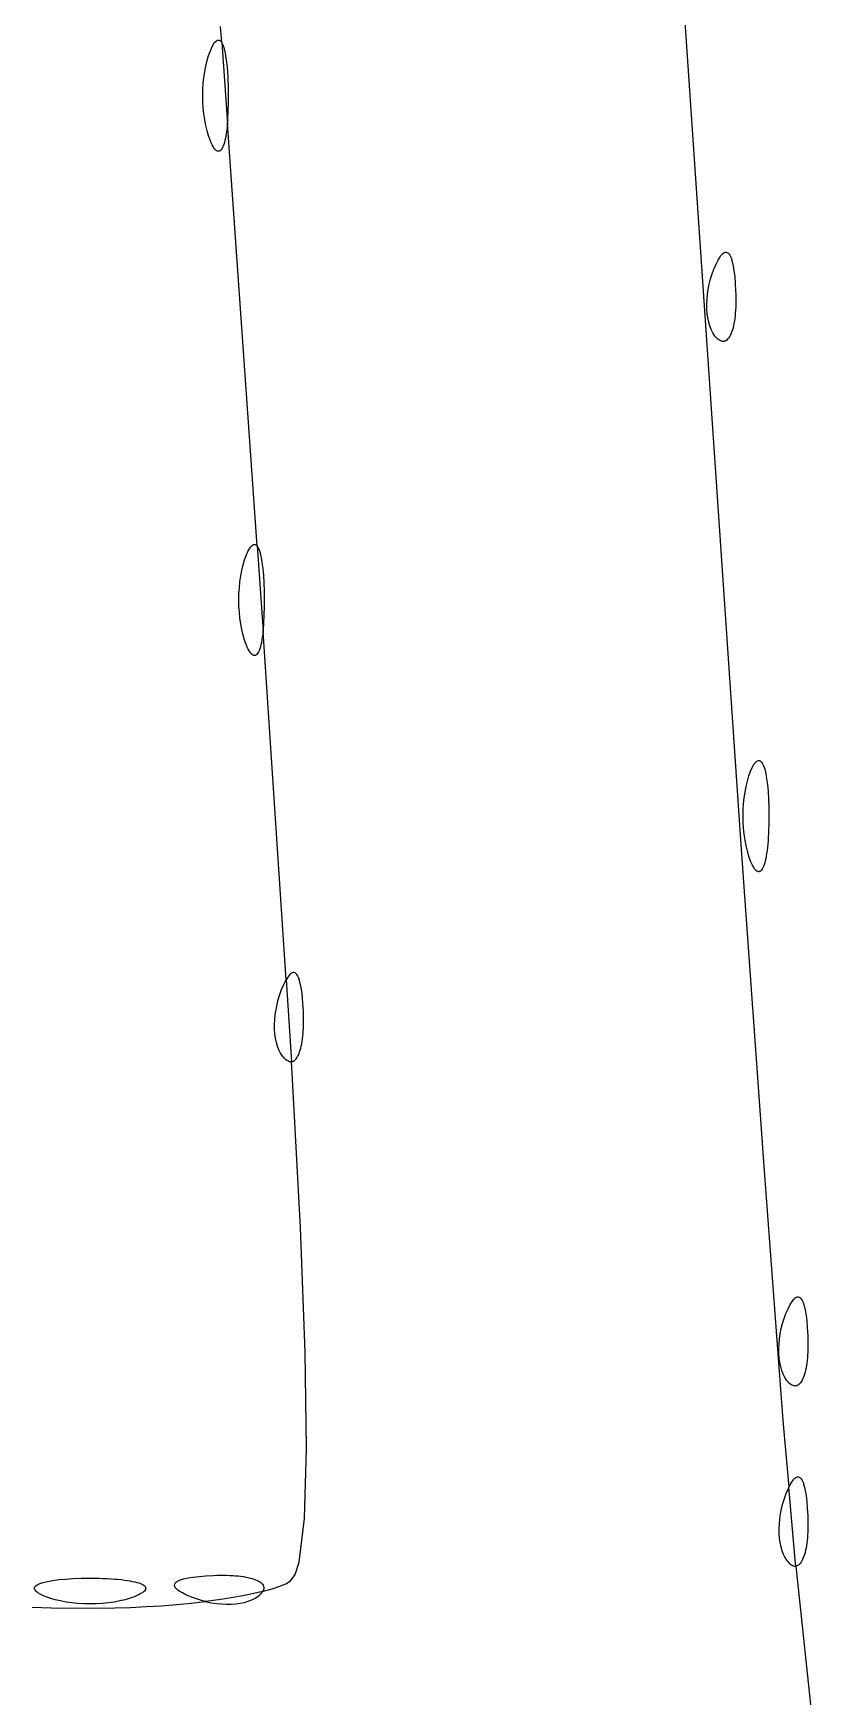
# Model space of a CAD drawing. Extents: x 70.3 to 133.4, y -81.7 to -32.
# Drawn here: x 71.3264 to 71.4988, y -65.6373 to -65.2707 of the extents above; entities that cross this region are included whole.
import ezdxf

# ---------------------------------------------------------------- set-up
doc = ezdxf.new("R2010")
doc.units = 0
doc.layers.add('BLACK', color=7, linetype='CONTINUOUS')

msp = doc.modelspace()

# ---------------------------------------------------------------- linework, layer by layer
at = {"layer": 'BLACK', "linetype": 'CONTINUOUS'}
for p, q in [((71.467601, -65.234055), (71.477024, -65.371811)), ((71.367919, -65.272782), (71.36767, -65.269233)), ((71.365404, -65.274577), (71.365812, -65.273669)), ((71.365812, -65.273669), (71.366208, -65.272989)), ((71.366208, -65.272989), (71.366401, -65.272732)), ((71.366401, -65.272732), (71.366591, -65.272531)), ((71.366591, -65.272531), (71.366777, -65.272384)), ((71.366777, -65.272384), (71.366958, -65.27229)), ((71.366958, -65.27229), (71.367136, -65.27225)), ((71.367136, -65.27225), (71.367308, -65.272262)), ((71.367308, -65.272262), (71.367476, -65.272325)), ((71.367476, -65.272325), (71.367638, -65.27244)), ((71.367638, -65.27244), (71.367795, -65.272606)), ((71.367795, -65.272606), (71.367919, -65.272782)), ((71.367919, -65.272782), (71.36917, -65.29062)), ((71.367947, -65.272821), (71.367919, -65.272782)), ((71.368231, -65.273399), (71.367947, -65.272821)), ((71.36849, -65.274168), (71.368231, -65.273399)), ((71.364397, -65.277967), (71.364681, -65.276772)), ((71.364681, -65.276772), (71.365017, -65.275639)), ((71.365017, -65.275639), (71.365404, -65.274577)), ((71.368721, -65.275124), (71.36849, -65.274168)), ((71.368922, -65.276262), (71.368721, -65.275124)), ((71.369091, -65.277577), (71.368922, -65.276262)), ((71.363856, -65.281815), (71.363985, -65.280498)), ((71.363985, -65.280498), (71.364165, -65.279212)), ((71.364165, -65.279212), (71.364397, -65.277967)), ((71.369227, -65.279063), (71.369091, -65.277577)), ((71.369326, -65.280715), (71.369227, -65.279063)), ((71.369387, -65.282529), (71.369326, -65.280715)), ((71.363752, -65.284499), (71.363778, -65.283152)), ((71.363778, -65.285846), (71.363752, -65.284499)), ((71.363778, -65.283152), (71.363856, -65.281815)), ((71.369407, -65.284499), (71.369387, -65.282529)), ((71.369387, -65.286469), (71.369407, -65.284499)), ((71.363856, -65.287183), (71.363778, -65.285846)), ((71.363985, -65.288499), (71.363856, -65.287183)), ((71.369281, -65.289129), (71.369326, -65.288283)), ((71.369326, -65.288283), (71.369361, -65.287396)), ((71.369361, -65.287396), (71.369387, -65.286469)), ((71.364165, -65.289785), (71.363985, -65.288499)), ((71.364397, -65.29103), (71.364165, -65.289785)), ((71.364681, -65.292225), (71.364397, -65.29103)), ((71.369011, -65.2921), (71.368922, -65.292735)), ((71.369091, -65.291421), (71.369011, -65.2921)), ((71.369163, -65.290699), (71.369091, -65.291421)), ((71.36917, -65.29062), (71.369163, -65.290699)), ((71.36917, -65.29062), (71.369227, -65.289935)), ((71.375696, -65.383692), (71.36917, -65.29062)), ((71.369227, -65.289935), (71.369281, -65.289129)), ((71.365017, -65.293358), (71.364681, -65.292225)), ((71.365404, -65.29442), (71.365017, -65.293358)), ((71.365609, -65.294903), (71.365404, -65.29442)), ((71.365812, -65.295328), (71.365609, -65.294903)), ((71.366011, -65.295697), (71.365812, -65.295328)), ((71.366208, -65.296009), (71.366011, -65.295697)), ((71.368231, -65.295599), (71.368092, -65.295912)), ((71.368364, -65.295238), (71.368231, -65.295599)), ((71.36849, -65.294829), (71.368364, -65.295238)), ((71.368609, -65.294374), (71.36849, -65.294829)), ((71.368721, -65.293873), (71.368609, -65.294374)), ((71.368826, -65.293327), (71.368721, -65.293873)), ((71.368922, -65.292735), (71.368826, -65.293327)), ((71.366401, -65.296265), (71.366208, -65.296009)), ((71.366591, -65.296467), (71.366401, -65.296265)), ((71.366777, -65.296614), (71.366591, -65.296467)), ((71.366868, -65.296667), (71.366777, -65.296614)), ((71.366958, -65.296707), (71.366868, -65.296667)), ((71.367047, -65.296734), (71.366958, -65.296707)), ((71.367136, -65.296748), (71.367047, -65.296734)), ((71.367222, -65.296748), (71.367136, -65.296748)), ((71.367308, -65.296736), (71.367222, -65.296748)), ((71.367393, -65.29671), (71.367308, -65.296736)), ((71.367476, -65.296672), (71.367393, -65.29671)), ((71.367558, -65.296621), (71.367476, -65.296672)), ((71.367638, -65.296557), (71.367558, -65.296621)), ((71.367795, -65.296392), (71.367638, -65.296557)), ((71.367947, -65.296177), (71.367795, -65.296392)), ((71.368092, -65.295912), (71.367947, -65.296177)), ((71.476831, -65.321607), (71.477281, -65.320707)), ((71.477281, -65.320707), (71.477714, -65.319997)), ((71.477714, -65.319997), (71.477924, -65.319713)), ((71.477924, -65.319713), (71.478128, -65.319476)), ((71.478128, -65.319476), (71.478328, -65.319285)), ((71.478328, -65.319285), (71.478522, -65.319142)), ((71.478522, -65.319142), (71.478711, -65.319045)), ((71.478711, -65.319045), (71.478894, -65.318995)), ((71.478894, -65.318995), (71.479071, -65.31899)), ((71.479071, -65.31899), (71.479243, -65.319032)), ((71.479243, -65.319032), (71.479409, -65.31912)), ((71.479409, -65.31912), (71.479569, -65.319254)), ((71.479569, -65.319254), (71.479722, -65.319433)), ((71.479722, -65.319433), (71.479869, -65.319658)), ((71.479869, -65.319658), (71.480009, -65.319928)), ((71.480009, -65.319928), (71.480142, -65.320243)), ((71.480142, -65.320243), (71.480388, -65.321009)), ((71.480388, -65.321009), (71.480605, -65.321953)), ((71.475344, -65.326004), (71.475624, -65.324888)), ((71.475624, -65.324888), (71.475964, -65.323784)), ((71.475964, -65.323784), (71.476363, -65.322698)), ((71.476363, -65.322698), (71.476831, -65.321607)), ((71.480605, -65.321953), (71.480792, -65.323075)), ((71.480792, -65.323075), (71.480948, -65.324373)), ((71.480948, -65.324373), (71.48107, -65.325847)), ((71.474859, -65.329334), (71.474961, -65.328234)), ((71.474961, -65.328234), (71.475123, -65.327121)), ((71.475123, -65.327121), (71.475344, -65.326004)), ((71.48107, -65.325847), (71.481159, -65.327494)), ((71.481159, -65.327494), (71.481185, -65.328267)), ((71.481185, -65.328267), (71.481198, -65.329019)), ((71.474814, -65.330413), (71.474859, -65.329334)), ((71.474828, -65.331464), (71.474814, -65.330413)), ((71.474899, -65.332479), (71.474828, -65.331464)), ((71.481082, -65.332418), (71.481024, -65.333022)), ((71.481128, -65.331788), (71.481082, -65.332418)), ((71.481164, -65.331133), (71.481128, -65.331788)), ((71.481187, -65.330452), (71.481164, -65.331133)), ((71.481199, -65.329747), (71.481187, -65.330452)), ((71.481198, -65.329019), (71.481199, -65.329747)), ((71.475028, -65.33345), (71.474899, -65.332479)), ((71.475214, -65.334368), (71.475028, -65.33345)), ((71.475457, -65.335227), (71.475214, -65.334368)), ((71.475756, -65.336019), (71.475457, -65.335227)), ((71.476112, -65.336736), (71.475756, -65.336019)), ((71.480458, -65.336058), (71.48033, -65.336459)), ((71.480577, -65.335625), (71.480458, -65.336058)), ((71.480687, -65.335162), (71.480577, -65.335625)), ((71.480787, -65.33467), (71.480687, -65.335162)), ((71.480876, -65.334149), (71.480787, -65.33467)), ((71.480955, -65.333599), (71.480876, -65.334149)), ((71.481024, -65.333022), (71.480955, -65.333599)), ((71.476523, -65.337369), (71.476112, -65.336736)), ((71.47675, -65.337652), (71.476523, -65.337369)), ((71.47699, -65.337912), (71.47675, -65.337652)), ((71.477235, -65.338138), (71.47699, -65.337912)), ((71.477475, -65.338321), (71.477235, -65.338138)), ((71.477711, -65.338463), (71.477475, -65.338321)), ((71.477941, -65.338564), (71.477711, -65.338463)), ((71.478165, -65.338625), (71.477941, -65.338564)), ((71.478275, -65.338641), (71.478165, -65.338625)), ((71.478384, -65.338647), (71.478275, -65.338641)), ((71.478491, -65.338643), (71.478384, -65.338647)), ((71.478596, -65.338629), (71.478491, -65.338643)), ((71.4787, -65.338606), (71.478596, -65.338629)), ((71.478803, -65.338573), (71.4787, -65.338606)), ((71.479002, -65.33848), (71.478803, -65.338573)), ((71.479195, -65.338349), (71.479002, -65.33848)), ((71.479381, -65.338183), (71.479195, -65.338349)), ((71.479559, -65.337981), (71.479381, -65.338183)), ((71.47973, -65.337744), (71.479559, -65.337981)), ((71.479892, -65.337472), (71.47973, -65.337744)), ((71.480047, -65.337167), (71.479892, -65.337472)), ((71.480193, -65.336829), (71.480047, -65.337167)), ((71.48033, -65.336459), (71.480193, -65.336829)), ((71.477024, -65.371811), (71.482364, -65.450608)), ((71.374339, -65.383857), (71.374528, -65.383656)), ((71.374528, -65.383656), (71.374714, -65.383509)), ((71.374714, -65.383509), (71.374896, -65.383415)), ((71.374896, -65.383415), (71.375073, -65.383375)), ((71.375073, -65.383375), (71.375246, -65.383387)), ((71.375246, -65.383387), (71.375413, -65.38345)), ((71.375413, -65.38345), (71.375576, -65.383565)), ((71.375576, -65.383565), (71.375696, -65.383692)), ((71.375696, -65.383692), (71.377022, -65.402602)), ((71.375733, -65.383731), (71.375696, -65.383692)), ((71.375884, -65.383946), (71.375733, -65.383731)), ((71.372619, -65.387897), (71.372954, -65.386764)), ((71.372954, -65.386764), (71.373341, -65.385702)), ((71.373341, -65.385702), (71.373749, -65.384794)), ((71.373749, -65.384794), (71.374146, -65.384114)), ((71.374146, -65.384114), (71.374339, -65.383857)), ((71.376169, -65.384524), (71.375884, -65.383946)), ((71.376428, -65.385293), (71.376169, -65.384524)), ((71.376659, -65.386249), (71.376428, -65.385293)), ((71.37686, -65.387387), (71.376659, -65.386249)), ((71.377029, -65.388702), (71.37686, -65.387387)), ((71.371922, -65.391623), (71.372103, -65.390337)), ((71.372103, -65.390337), (71.372335, -65.389092)), ((71.372335, -65.389092), (71.372619, -65.387897)), ((71.377164, -65.390188), (71.377029, -65.388702)), ((71.377263, -65.39184), (71.377164, -65.390188)), ((71.37169, -65.395624), (71.371716, -65.394277)), ((71.371716, -65.394277), (71.371793, -65.39294)), ((71.371793, -65.39294), (71.371922, -65.391623)), ((71.377324, -65.393654), (71.377263, -65.39184)), ((71.377345, -65.395624), (71.377324, -65.393654)), ((71.371716, -65.396971), (71.37169, -65.395624)), ((71.371793, -65.398308), (71.371716, -65.396971)), ((71.371922, -65.399624), (71.371793, -65.398308)), ((71.377299, -65.39852), (71.377324, -65.397594)), ((71.377324, -65.397594), (71.377345, -65.395624)), ((71.372103, -65.40091), (71.371922, -65.399624)), ((71.372335, -65.402156), (71.372103, -65.40091)), ((71.377029, -65.402546), (71.377101, -65.401824)), ((71.377101, -65.401824), (71.377164, -65.40106)), ((71.377164, -65.40106), (71.377218, -65.400254)), ((71.377218, -65.400254), (71.377263, -65.399407)), ((71.377263, -65.399407), (71.377299, -65.39852)), ((71.372619, -65.40335), (71.372335, -65.402156)), ((71.372954, -65.404484), (71.372619, -65.40335)), ((71.373341, -65.405546), (71.372954, -65.404484)), ((71.373547, -65.406028), (71.373341, -65.405546)), ((71.376547, -65.405499), (71.376428, -65.405954)), ((71.376659, -65.404998), (71.376547, -65.405499)), ((71.376763, -65.404452), (71.376659, -65.404998)), ((71.37686, -65.40386), (71.376763, -65.404452)), ((71.376948, -65.403225), (71.37686, -65.40386)), ((71.377022, -65.402602), (71.376948, -65.403225)), ((71.377022, -65.402602), (71.377029, -65.402546)), ((71.377646, -65.411499), (71.377022, -65.402602)), ((71.373749, -65.406454), (71.373547, -65.406028)), ((71.373949, -65.406822), (71.373749, -65.406454)), ((71.374146, -65.407134), (71.373949, -65.406822)), ((71.374339, -65.40739), (71.374146, -65.407134)), ((71.374528, -65.407592), (71.374339, -65.40739)), ((71.374714, -65.407739), (71.374528, -65.407592)), ((71.374806, -65.407792), (71.374714, -65.407739)), ((71.374896, -65.407832), (71.374806, -65.407792)), ((71.374985, -65.407859), (71.374896, -65.407832)), ((71.375073, -65.407873), (71.374985, -65.407859)), ((71.37516, -65.407873), (71.375073, -65.407873)), ((71.375246, -65.407861), (71.37516, -65.407873)), ((71.37533, -65.407835), (71.375246, -65.407861)), ((71.375413, -65.407797), (71.37533, -65.407835)), ((71.375495, -65.407746), (71.375413, -65.407797)), ((71.375576, -65.407682), (71.375495, -65.407746)), ((71.375733, -65.407517), (71.375576, -65.407682)), ((71.375884, -65.407301), (71.375733, -65.407517)), ((71.37603, -65.407037), (71.375884, -65.407301)), ((71.376169, -65.406724), (71.37603, -65.407037)), ((71.376302, -65.406363), (71.376169, -65.406724)), ((71.376428, -65.405954), (71.376302, -65.406363)), ((71.382109, -65.47933), (71.377646, -65.411499)), ((71.485464, -65.431482), (71.485653, -65.431281)), ((71.485653, -65.431281), (71.485839, -65.431134)), ((71.485839, -65.431134), (71.486021, -65.43104)), ((71.486021, -65.43104), (71.486198, -65.431)), ((71.486198, -65.431), (71.486371, -65.431012)), ((71.486371, -65.431012), (71.486538, -65.431076)), ((71.486538, -65.431076), (71.486701, -65.43119)), ((71.486701, -65.43119), (71.486858, -65.431356)), ((71.486858, -65.431356), (71.487009, -65.431571)), ((71.483744, -65.435523), (71.484079, -65.434389)), ((71.484079, -65.434389), (71.484466, -65.433327)), ((71.484466, -65.433327), (71.484874, -65.432419)), ((71.484874, -65.432419), (71.485271, -65.431739)), ((71.485271, -65.431739), (71.485464, -65.431482)), ((71.487009, -65.431571), (71.487294, -65.432149)), ((71.487294, -65.432149), (71.487553, -65.432918)), ((71.487553, -65.432918), (71.487784, -65.433874)), ((71.487784, -65.433874), (71.487985, -65.435012)), ((71.487985, -65.435012), (71.488154, -65.436327)), ((71.483047, -65.439248), (71.483228, -65.437962)), ((71.483228, -65.437962), (71.48346, -65.436717)), ((71.48346, -65.436717), (71.483744, -65.435523)), ((71.488154, -65.436327), (71.488289, -65.437813)), ((71.488289, -65.437813), (71.488388, -65.439465)), ((71.482815, -65.443249), (71.482841, -65.441902)), ((71.482841, -65.441902), (71.482918, -65.440565)), ((71.482918, -65.440565), (71.483047, -65.439248)), ((71.488388, -65.439465), (71.488449, -65.441279)), ((71.488449, -65.441279), (71.48847, -65.443249)), ((71.482841, -65.444596), (71.482815, -65.443249)), ((71.482918, -65.445933), (71.482841, -65.444596)), ((71.483047, -65.447249), (71.482918, -65.445933)), ((71.488449, -65.445219), (71.488424, -65.446145)), ((71.48847, -65.443249), (71.488449, -65.445219)), ((71.483228, -65.448535), (71.483047, -65.447249)), ((71.48346, -65.449781), (71.483228, -65.448535)), ((71.488226, -65.449449), (71.488154, -65.450171)), ((71.488289, -65.448685), (71.488226, -65.449449)), ((71.488343, -65.447879), (71.488289, -65.448685)), ((71.488388, -65.447032), (71.488343, -65.447879)), ((71.488424, -65.446145), (71.488388, -65.447032)), ((71.482364, -65.450608), (71.487407, -65.521396)), ((71.483744, -65.450975), (71.48346, -65.449781)), ((71.484079, -65.452108), (71.483744, -65.450975)), ((71.484466, -65.453171), (71.484079, -65.452108)), ((71.484672, -65.453653), (71.484466, -65.453171)), ((71.487672, -65.453124), (71.487553, -65.453579)), ((71.487784, -65.452623), (71.487672, -65.453124)), ((71.487888, -65.452077), (71.487784, -65.452623)), ((71.487985, -65.451485), (71.487888, -65.452077)), ((71.488074, -65.45085), (71.487985, -65.451485)), ((71.488154, -65.450171), (71.488074, -65.45085)), ((71.484874, -65.454078), (71.484672, -65.453653)), ((71.485074, -65.454447), (71.484874, -65.454078)), ((71.485271, -65.454759), (71.485074, -65.454447)), ((71.485464, -65.455015), (71.485271, -65.454759)), ((71.485653, -65.455217), (71.485464, -65.455015)), ((71.485839, -65.455364), (71.485653, -65.455217)), ((71.485931, -65.455417), (71.485839, -65.455364)), ((71.486021, -65.455457), (71.485931, -65.455417)), ((71.48611, -65.455484), (71.486021, -65.455457)), ((71.486198, -65.455498), (71.48611, -65.455484)), ((71.486285, -65.455498), (71.486198, -65.455498)), ((71.486371, -65.455486), (71.486285, -65.455498)), ((71.486455, -65.45546), (71.486371, -65.455486)), ((71.486538, -65.455422), (71.486455, -65.45546)), ((71.48662, -65.455371), (71.486538, -65.455422)), ((71.486701, -65.455307), (71.48662, -65.455371)), ((71.486858, -65.455142), (71.486701, -65.455307)), ((71.487009, -65.454926), (71.486858, -65.455142)), ((71.487155, -65.454662), (71.487009, -65.454926)), ((71.487294, -65.454349), (71.487155, -65.454662)), ((71.487427, -65.453988), (71.487294, -65.454349)), ((71.487553, -65.453579), (71.487427, -65.453988)), ((71.382464, -65.478747), (71.382109, -65.47933)), ((71.382674, -65.478463), (71.382464, -65.478747)), ((71.382878, -65.478226), (71.382674, -65.478463)), ((71.383078, -65.478036), (71.382878, -65.478226)), ((71.383272, -65.477892), (71.383078, -65.478036)), ((71.383461, -65.477795), (71.383272, -65.477892)), ((71.383644, -65.477745), (71.383461, -65.477795)), ((71.383821, -65.47774), (71.383644, -65.477745)), ((71.383993, -65.477782), (71.383821, -65.47774)), ((71.384159, -65.47787), (71.383993, -65.477782)), ((71.384319, -65.478004), (71.384159, -65.47787)), ((71.384472, -65.478183), (71.384319, -65.478004)), ((71.384619, -65.478408), (71.384472, -65.478183)), ((71.384759, -65.478678), (71.384619, -65.478408)), ((71.384892, -65.478993), (71.384759, -65.478678)), ((71.385138, -65.479759), (71.384892, -65.478993)), ((71.380374, -65.483639), (71.380714, -65.482534)), ((71.380714, -65.482534), (71.381113, -65.481448)), ((71.381113, -65.481448), (71.381581, -65.480357)), ((71.381581, -65.480357), (71.382031, -65.479457)), ((71.382031, -65.479457), (71.382109, -65.47933)), ((71.382109, -65.47933), (71.383297, -65.497385)), ((71.385355, -65.480703), (71.385138, -65.479759)), ((71.385542, -65.481825), (71.385355, -65.480703)), ((71.385698, -65.483123), (71.385542, -65.481825)), ((71.379711, -65.486984), (71.379873, -65.485871)), ((71.379873, -65.485871), (71.380094, -65.484754)), ((71.380094, -65.484754), (71.380374, -65.483639)), ((71.38582, -65.484596), (71.385698, -65.483123)), ((71.385909, -65.486244), (71.38582, -65.484596)), ((71.385935, -65.487017), (71.385909, -65.486244)), ((71.379564, -65.489163), (71.379609, -65.488084)), ((71.379578, -65.490214), (71.379564, -65.489163)), ((71.379609, -65.488084), (71.379711, -65.486984)), ((71.385878, -65.490538), (71.385913, -65.489882)), ((71.385913, -65.489882), (71.385937, -65.489202)), ((71.385948, -65.487768), (71.385935, -65.487017)), ((71.385937, -65.489202), (71.385949, -65.488497)), ((71.385949, -65.488497), (71.385948, -65.487768)), ((71.379649, -65.491229), (71.379578, -65.490214)), ((71.379778, -65.4922), (71.379649, -65.491229)), ((71.379964, -65.493118), (71.379778, -65.4922)), ((71.380207, -65.493977), (71.379964, -65.493118)), ((71.385437, -65.493912), (71.385537, -65.49342)), ((71.385537, -65.49342), (71.385626, -65.492899)), ((71.385626, -65.492899), (71.385705, -65.492349)), ((71.385705, -65.492349), (71.385774, -65.491772)), ((71.385774, -65.491772), (71.385832, -65.491168)), ((71.385832, -65.491168), (71.385878, -65.490538)), ((71.380506, -65.494769), (71.380207, -65.493977)), ((71.380862, -65.495486), (71.380506, -65.494769)), ((71.381273, -65.496119), (71.380862, -65.495486)), ((71.3815, -65.496402), (71.381273, -65.496119)), ((71.38174, -65.496662), (71.3815, -65.496402)), ((71.381985, -65.496888), (71.38174, -65.496662)), ((71.382225, -65.497071), (71.381985, -65.496888)), ((71.382461, -65.497213), (71.382225, -65.497071)), ((71.382691, -65.497314), (71.382461, -65.497213)), ((71.382915, -65.497375), (71.382691, -65.497314)), ((71.383025, -65.497391), (71.382915, -65.497375)), ((71.383297, -65.497385), (71.383241, -65.497393)), ((71.383297, -65.497385), (71.383346, -65.497379)), ((71.383462, -65.499902), (71.383297, -65.497385)), ((71.383346, -65.497379), (71.38345, -65.497356)), ((71.38345, -65.497356), (71.383553, -65.497323)), ((71.383553, -65.497323), (71.383752, -65.49723)), ((71.383752, -65.49723), (71.383945, -65.497099)), ((71.383945, -65.497099), (71.384131, -65.496933)), ((71.384131, -65.496933), (71.384309, -65.496731)), ((71.384309, -65.496731), (71.38448, -65.496493)), ((71.38448, -65.496493), (71.384642, -65.496222)), ((71.384642, -65.496222), (71.384797, -65.495917)), ((71.384797, -65.495917), (71.384943, -65.495579)), ((71.384943, -65.495579), (71.38508, -65.495209)), ((71.38508, -65.495209), (71.385208, -65.494808)), ((71.385208, -65.494808), (71.385327, -65.494375)), ((71.385327, -65.494375), (71.385437, -65.493912)), ((71.383134, -65.497397), (71.383025, -65.497391)), ((71.383241, -65.497393), (71.383134, -65.497397)), ((71.385239, -65.53388), (71.383462, -65.499902)), ((71.487407, -65.521396), (71.491587, -65.576427)), ((71.386272, -65.561385), (71.385239, -65.53388)), ((71.492238, -65.552886), (71.492706, -65.551794)), ((71.492706, -65.551794), (71.493156, -65.550894)), ((71.493156, -65.550894), (71.493589, -65.550184)), ((71.493589, -65.550184), (71.493799, -65.5499)), ((71.493799, -65.5499), (71.494003, -65.549663)), ((71.494003, -65.549663), (71.494203, -65.549473)), ((71.494203, -65.549473), (71.494397, -65.54933)), ((71.494397, -65.54933), (71.494586, -65.549233)), ((71.494586, -65.549233), (71.494769, -65.549182)), ((71.494769, -65.549182), (71.494947, -65.549178)), ((71.494947, -65.549178), (71.495118, -65.54922)), ((71.495118, -65.54922), (71.495284, -65.549308)), ((71.495284, -65.549308), (71.495444, -65.549441)), ((71.495444, -65.549441), (71.495597, -65.549621)), ((71.495597, -65.549621), (71.495744, -65.549845)), ((71.495744, -65.549845), (71.495884, -65.550115)), ((71.495884, -65.550115), (71.496017, -65.550431)), ((71.496017, -65.550431), (71.496263, -65.551196)), ((71.496263, -65.551196), (71.49648, -65.55214)), ((71.49648, -65.55214), (71.496667, -65.553262)), ((71.491219, -65.556191), (71.491499, -65.555076)), ((71.491499, -65.555076), (71.491839, -65.553972)), ((71.491839, -65.553972), (71.492238, -65.552886)), ((71.496667, -65.553262), (71.496823, -65.554561)), ((71.496823, -65.554561), (71.496945, -65.556034)), ((71.496945, -65.556034), (71.497034, -65.557681)), ((71.490689, -65.560601), (71.490734, -65.559522)), ((71.490734, -65.559522), (71.490836, -65.558422)), ((71.490836, -65.558422), (71.490998, -65.557309)), ((71.490998, -65.557309), (71.491219, -65.556191)), ((71.497034, -65.557681), (71.49706, -65.558455)), ((71.49706, -65.558455), (71.497073, -65.559206)), ((71.497073, -65.559206), (71.497074, -65.559934)), ((71.386567, -65.582673), (71.386272, -65.561385)), ((71.490703, -65.561652), (71.490689, -65.560601)), ((71.490774, -65.562666), (71.490703, -65.561652)), ((71.490903, -65.563637), (71.490774, -65.562666)), ((71.496899, -65.56321), (71.49683, -65.563787)), ((71.496957, -65.562606), (71.496899, -65.56321)), ((71.497003, -65.561976), (71.496957, -65.562606)), ((71.497039, -65.56132), (71.497003, -65.561976)), ((71.497062, -65.560639), (71.497039, -65.56132)), ((71.497074, -65.559934), (71.497062, -65.560639)), ((71.491089, -65.564556), (71.490903, -65.563637)), ((71.491332, -65.565415), (71.491089, -65.564556)), ((71.491631, -65.566207), (71.491332, -65.565415)), ((71.491987, -65.566923), (71.491631, -65.566207)), ((71.492398, -65.567556), (71.491987, -65.566923)), ((71.496068, -65.567017), (71.495922, -65.567355)), ((71.496205, -65.566647), (71.496068, -65.567017)), ((71.496333, -65.566245), (71.496205, -65.566647)), ((71.496452, -65.565813), (71.496333, -65.566245)), ((71.496562, -65.56535), (71.496452, -65.565813)), ((71.496662, -65.564858), (71.496562, -65.56535)), ((71.496751, -65.564336), (71.496662, -65.564858)), ((71.49683, -65.563787), (71.496751, -65.564336)), ((71.492625, -65.56784), (71.492398, -65.567556)), ((71.492865, -65.568099), (71.492625, -65.56784)), ((71.49311, -65.568325), (71.492865, -65.568099)), ((71.49335, -65.568509), (71.49311, -65.568325)), ((71.493586, -65.568651), (71.49335, -65.568509)), ((71.493816, -65.568752), (71.493586, -65.568651)), ((71.49404, -65.568813), (71.493816, -65.568752)), ((71.49415, -65.568828), (71.49404, -65.568813)), ((71.494259, -65.568834), (71.49415, -65.568828)), ((71.494366, -65.56883), (71.494259, -65.568834)), ((71.494471, -65.568816), (71.494366, -65.56883)), ((71.494575, -65.568793), (71.494471, -65.568816)), ((71.494678, -65.568761), (71.494575, -65.568793)), ((71.494877, -65.568667), (71.494678, -65.568761)), ((71.49507, -65.568537), (71.494877, -65.568667)), ((71.495256, -65.56837), (71.49507, -65.568537)), ((71.495434, -65.568168), (71.495256, -65.56837)), ((71.495605, -65.567931), (71.495434, -65.568168)), ((71.495767, -65.56766), (71.495605, -65.567931)), ((71.495922, -65.567355), (71.495767, -65.56766)), ((71.491587, -65.576427), (71.492871, -65.591152)), ((71.386131, -65.598), (71.386567, -65.582673)), ((71.494203, -65.58916), (71.494397, -65.589017)), ((71.494397, -65.589017), (71.494586, -65.58892)), ((71.494586, -65.58892), (71.494769, -65.58887)), ((71.494769, -65.58887), (71.494947, -65.588865)), ((71.494947, -65.588865), (71.495118, -65.588907)), ((71.495118, -65.588907), (71.495284, -65.588995)), ((71.495284, -65.588995), (71.495444, -65.589129)), ((71.492238, -65.592573), (71.491839, -65.593659)), ((71.492239, -65.592573), (71.492238, -65.592573)), ((71.492706, -65.591482), (71.492239, -65.592573)), ((71.492871, -65.591152), (71.492706, -65.591482)), ((71.492871, -65.591152), (71.493156, -65.590582)), ((71.494335, -65.607952), (71.492871, -65.591152)), ((71.493156, -65.590582), (71.493589, -65.589872)), ((71.493589, -65.589872), (71.493799, -65.589588)), ((71.493799, -65.589588), (71.494003, -65.589351)), ((71.494003, -65.589351), (71.494203, -65.58916)), ((71.495444, -65.589129), (71.495597, -65.589308)), ((71.495597, -65.589308), (71.495744, -65.589533)), ((71.495744, -65.589533), (71.495884, -65.589803)), ((71.495884, -65.589803), (71.496017, -65.590118)), ((71.496017, -65.590118), (71.496263, -65.590884)), ((71.496263, -65.590884), (71.49648, -65.591828)), ((71.49648, -65.591828), (71.496667, -65.59295)), ((71.491219, -65.595879), (71.490998, -65.596996)), ((71.491499, -65.594763), (71.491219, -65.595879)), ((71.491839, -65.593659), (71.491499, -65.594763)), ((71.496667, -65.59295), (71.496823, -65.594248)), ((71.496823, -65.594248), (71.496945, -65.595722)), ((71.496945, -65.595722), (71.497034, -65.597369)), ((71.384972, -65.607623), (71.386131, -65.598)), ((71.490734, -65.599209), (71.490689, -65.600288)), ((71.490837, -65.598109), (71.490734, -65.599209)), ((71.490998, -65.596996), (71.490837, -65.598109)), ((71.497034, -65.597369), (71.49706, -65.598142)), ((71.49706, -65.598142), (71.497073, -65.598894)), ((71.497074, -65.599622), (71.497062, -65.600327)), ((71.497073, -65.598894), (71.497074, -65.599622)), ((71.490689, -65.600288), (71.490703, -65.601339)), ((71.490703, -65.601339), (71.490774, -65.602354)), ((71.490774, -65.602354), (71.490903, -65.603324)), ((71.490903, -65.603324), (71.491089, -65.604243)), ((71.49683, -65.603474), (71.496751, -65.604024)), ((71.496899, -65.602897), (71.49683, -65.603474)), ((71.496957, -65.602293), (71.496899, -65.602897)), ((71.497003, -65.601663), (71.496957, -65.602293)), ((71.497039, -65.601008), (71.497003, -65.601663)), ((71.497062, -65.600327), (71.497039, -65.601008)), ((71.491089, -65.604243), (71.491332, -65.605102)), ((71.491332, -65.605102), (71.491631, -65.605894)), ((71.491631, -65.605894), (71.491987, -65.606611)), ((71.491987, -65.606611), (71.492398, -65.607244)), ((71.492398, -65.607244), (71.492625, -65.607527)), ((71.495767, -65.607347), (71.495605, -65.607619)), ((71.495922, -65.607042), (71.495767, -65.607347)), ((71.496068, -65.606705), (71.495922, -65.607042)), ((71.496205, -65.606334), (71.496068, -65.606705)), ((71.496333, -65.605933), (71.496205, -65.606334)), ((71.496452, -65.6055), (71.496333, -65.605933)), ((71.496562, -65.605037), (71.496452, -65.6055)), ((71.496662, -65.604545), (71.496562, -65.605037)), ((71.496751, -65.604024), (71.496662, -65.604545)), ((71.36049, -65.611117), (71.361612, -65.61093)), ((71.361612, -65.61093), (71.36291, -65.610774)), ((71.36291, -65.610774), (71.364383, -65.610652)), ((71.364383, -65.610652), (71.36603, -65.610563)), ((71.36603, -65.610563), (71.366804, -65.610538)), ((71.366804, -65.610538), (71.367555, -65.610524)), ((71.367555, -65.610524), (71.368284, -65.610524)), ((71.368284, -65.610524), (71.368989, -65.610535)), ((71.368989, -65.610535), (71.369669, -65.610559)), ((71.369669, -65.610559), (71.370325, -65.610594)), ((71.370325, -65.610594), (71.370955, -65.610641)), ((71.370955, -65.610641), (71.371559, -65.610699)), ((71.371559, -65.610699), (71.372136, -65.610767)), ((71.372136, -65.610767), (71.372686, -65.610846)), ((71.372686, -65.610846), (71.373207, -65.610936)), ((71.373207, -65.610936), (71.373699, -65.611036)), ((71.383095, -65.611799), (71.384123, -65.610376)), ((71.384123, -65.610376), (71.384972, -65.607623)), ((71.492625, -65.607527), (71.492865, -65.607787)), ((71.492865, -65.607787), (71.49311, -65.608013)), ((71.49311, -65.608013), (71.49335, -65.608196)), ((71.49335, -65.608196), (71.493586, -65.608338)), ((71.493586, -65.608338), (71.493816, -65.608439)), ((71.493816, -65.608439), (71.49404, -65.6085)), ((71.49404, -65.6085), (71.49415, -65.608516)), ((71.49415, -65.608516), (71.494259, -65.608522)), ((71.494259, -65.608522), (71.494366, -65.608518)), ((71.494396, -65.608514), (71.494335, -65.607952)), ((71.494366, -65.608518), (71.494396, -65.608514)), ((71.494471, -65.608504), (71.494396, -65.608514)), ((71.494396, -65.608514), (71.498803, -65.649624)), ((71.494575, -65.608481), (71.494471, -65.608504)), ((71.494678, -65.608448), (71.494575, -65.608481)), ((71.494877, -65.608355), (71.494678, -65.608448)), ((71.49507, -65.608224), (71.494877, -65.608355)), ((71.495256, -65.608058), (71.49507, -65.608224)), ((71.495434, -65.607856), (71.495256, -65.608058)), ((71.495605, -65.607619), (71.495434, -65.607856)), ((71.326662, -65.613462), (71.326674, -65.613289)), ((71.326702, -65.613639), (71.326662, -65.613462)), ((71.326674, -65.613289), (71.326737, -65.613121)), ((71.326796, -65.61382), (71.326702, -65.613639)), ((71.326737, -65.613121), (71.326852, -65.612959)), ((71.326943, -65.614006), (71.326796, -65.61382)), ((71.326852, -65.612959), (71.327018, -65.612802)), ((71.327144, -65.614196), (71.326943, -65.614006)), ((71.327018, -65.612802), (71.327233, -65.61265)), ((71.327401, -65.614389), (71.327144, -65.614196)), ((71.327233, -65.61265), (71.327811, -65.612366)), ((71.328081, -65.614785), (71.327401, -65.614389)), ((71.327811, -65.612366), (71.32858, -65.612107)), ((71.32858, -65.612107), (71.329536, -65.611876)), ((71.329536, -65.611876), (71.330674, -65.611675)), ((71.330674, -65.611675), (71.331989, -65.611506)), ((71.331989, -65.611506), (71.333475, -65.61137)), ((71.333475, -65.61137), (71.335127, -65.611271)), ((71.335127, -65.611271), (71.336941, -65.61121)), ((71.336941, -65.61121), (71.338911, -65.61119)), ((71.338911, -65.61119), (71.340881, -65.61121)), ((71.340881, -65.61121), (71.341807, -65.611236)), ((71.341807, -65.611236), (71.342694, -65.611271)), ((71.342694, -65.611271), (71.343541, -65.611316)), ((71.343541, -65.611316), (71.344347, -65.61137)), ((71.344347, -65.61137), (71.345111, -65.611434)), ((71.345111, -65.611434), (71.345833, -65.611506)), ((71.345833, -65.611506), (71.346512, -65.611586)), ((71.346512, -65.611586), (71.347147, -65.611675)), ((71.347147, -65.611675), (71.347739, -65.611771)), ((71.347739, -65.611771), (71.348285, -65.611876)), ((71.348285, -65.611876), (71.348786, -65.611988)), ((71.348786, -65.611988), (71.349241, -65.612107)), ((71.349241, -65.612107), (71.34965, -65.612233)), ((71.34965, -65.612233), (71.350011, -65.612366)), ((71.350109, -65.614586), (71.34974, -65.614785)), ((71.350011, -65.612366), (71.350324, -65.612505)), ((71.350421, -65.614389), (71.350109, -65.614586)), ((71.350324, -65.612505), (71.350588, -65.61265)), ((71.350677, -65.614196), (71.350421, -65.614389)), ((71.350588, -65.61265), (71.350804, -65.612802)), ((71.350879, -65.614006), (71.350677, -65.614196)), ((71.350804, -65.612802), (71.350969, -65.612959)), ((71.351026, -65.61382), (71.350879, -65.614006)), ((71.350969, -65.612959), (71.351033, -65.613039)), ((71.351079, -65.613729), (71.351026, -65.61382)), ((71.351033, -65.613039), (71.351084, -65.613121)), ((71.351119, -65.613639), (71.351079, -65.613729)), ((71.351084, -65.613121), (71.351122, -65.613205)), ((71.351146, -65.61355), (71.351119, -65.613639)), ((71.351122, -65.613205), (71.351148, -65.613289)), ((71.35116, -65.613462), (71.351146, -65.61355)), ((71.351148, -65.613289), (71.35116, -65.613375)), ((71.35116, -65.613375), (71.35116, -65.613462)), ((71.357527, -65.612651), (71.357569, -65.612479)), ((71.357531, -65.612828), (71.357527, -65.612651)), ((71.357582, -65.613012), (71.357531, -65.612828)), ((71.357569, -65.612479), (71.357657, -65.612313)), ((71.357679, -65.6132), (71.357582, -65.613012)), ((71.357657, -65.612313), (71.357791, -65.612153)), ((71.357822, -65.613395), (71.357679, -65.6132)), ((71.357791, -65.612153), (71.35797, -65.612)), ((71.358013, -65.613594), (71.357822, -65.613395)), ((71.35797, -65.612), (71.358195, -65.611853)), ((71.35825, -65.613799), (71.358013, -65.613594)), ((71.358195, -65.611853), (71.358465, -65.611713)), ((71.358534, -65.614008), (71.35825, -65.613799)), ((71.358465, -65.611713), (71.35878, -65.61158)), ((71.359244, -65.614441), (71.358534, -65.614008)), ((71.35878, -65.61158), (71.359545, -65.611334)), ((71.360144, -65.614892), (71.359244, -65.614441)), ((71.359545, -65.611334), (71.36049, -65.611117)), ((71.374982, -65.614587), (71.372589, -65.615074)), ((71.373699, -65.611036), (71.374162, -65.611145)), ((71.374162, -65.611145), (71.374595, -65.611264)), ((71.374595, -65.611264), (71.374996, -65.611392)), ((71.376933, -65.614124), (71.374982, -65.614587)), ((71.374996, -65.611392), (71.375366, -65.61153)), ((71.375366, -65.61153), (71.375704, -65.611676)), ((71.375704, -65.611676), (71.376009, -65.61183)), ((71.376009, -65.61183), (71.37628, -65.611993)), ((71.37628, -65.611993), (71.376517, -65.612163)), ((71.376448, -65.614732), (71.376674, -65.614487)), ((71.376517, -65.612163), (71.37672, -65.612342)), ((71.376674, -65.614487), (71.376858, -65.614247)), ((71.37672, -65.612342), (71.376886, -65.612527)), ((71.376858, -65.614247), (71.376933, -65.614124)), ((71.376886, -65.612527), (71.377017, -65.61272)), ((71.377, -65.614012), (71.376933, -65.614124)), ((71.376933, -65.614124), (71.377146, -65.614073)), ((71.377101, -65.613782), (71.377, -65.614012)), ((71.377017, -65.61272), (71.37711, -65.61292)), ((71.377162, -65.613557), (71.377101, -65.613782)), ((71.37711, -65.61292), (71.377143, -65.613022)), ((71.377143, -65.613022), (71.377166, -65.613126)), ((71.377146, -65.614073), (71.379062, -65.613534)), ((71.377178, -65.613447), (71.377162, -65.613557)), ((71.377166, -65.613126), (71.377179, -65.613232)), ((71.377183, -65.613339), (71.377178, -65.613447)), ((71.377179, -65.613232), (71.377183, -65.613339)), ((71.379062, -65.613534), (71.380706, -65.612973)), ((71.380706, -65.612973), (71.382058, -65.612394)), ((71.382058, -65.612394), (71.383095, -65.611799)), ((71.326111, -65.617533), (71.330425, -65.617686)), ((71.328989, -65.615193), (71.328081, -65.614785)), ((71.330051, -65.61558), (71.328989, -65.615193)), ((71.331184, -65.615916), (71.330051, -65.61558)), ((71.330425, -65.617686), (71.340895, -65.617752)), ((71.332379, -65.6162), (71.331184, -65.615916)), ((71.333624, -65.616432), (71.332379, -65.6162)), ((71.33491, -65.616612), (71.333624, -65.616432)), ((71.336227, -65.616741), (71.33491, -65.616612)), ((71.337564, -65.616819), (71.336227, -65.616741)), ((71.338911, -65.616845), (71.337564, -65.616819)), ((71.340258, -65.616819), (71.338911, -65.616845)), ((71.341595, -65.616741), (71.340258, -65.616819)), ((71.340895, -65.617752), (71.344375, -65.61771)), ((71.342911, -65.616612), (71.341595, -65.616741)), ((71.344197, -65.616432), (71.342911, -65.616612)), ((71.345442, -65.6162), (71.344197, -65.616432)), ((71.344375, -65.61771), (71.347844, -65.617609)), ((71.346637, -65.615916), (71.345442, -65.6162)), ((71.34777, -65.61558), (71.346637, -65.615916)), ((71.348833, -65.615193), (71.34777, -65.61558)), ((71.347844, -65.617609), (71.35128, -65.617453)), ((71.349315, -65.614988), (71.348833, -65.615193)), ((71.34974, -65.614785), (71.349315, -65.614988)), ((71.35128, -65.617453), (71.354661, -65.617245)), ((71.354661, -65.617245), (71.357966, -65.616988)), ((71.357966, -65.616988), (71.361173, -65.616685)), ((71.361235, -65.615359), (71.360144, -65.614892)), ((71.361173, -65.616685), (71.364261, -65.616339)), ((71.362321, -65.615759), (71.361235, -65.615359)), ((71.363425, -65.616099), (71.362321, -65.615759)), ((71.364341, -65.616328), (71.363425, -65.616099)), ((71.364261, -65.616339), (71.364341, -65.616328)), ((71.367207, -65.615953), (71.364341, -65.616328)), ((71.364341, -65.616328), (71.364541, -65.616379)), ((71.364541, -65.616379), (71.365658, -65.616599)), ((71.365658, -65.616599), (71.366771, -65.616761)), ((71.366771, -65.616761), (71.367871, -65.616864)), ((71.36999, -65.615531), (71.367207, -65.615953)), ((71.367871, -65.616864), (71.36895, -65.616908)), ((71.36895, -65.616908), (71.370001, -65.616895)), ((71.372589, -65.615074), (71.36999, -65.615531)), ((71.370001, -65.616895), (71.371016, -65.616823)), ((71.371016, -65.616823), (71.371986, -65.616694)), ((71.371986, -65.616694), (71.372905, -65.616508)), ((71.372905, -65.616508), (71.373764, -65.616265)), ((71.373764, -65.616265), (71.374556, -65.615966)), ((71.374556, -65.615966), (71.375272, -65.615611)), ((71.375272, -65.615611), (71.375906, -65.615199)), ((71.375906, -65.615199), (71.376189, -65.614973)), ((71.376189, -65.614973), (71.376448, -65.614732))]:
    msp.add_line(p, q, dxfattribs=at)

doc.saveas('drawing.dxf')
